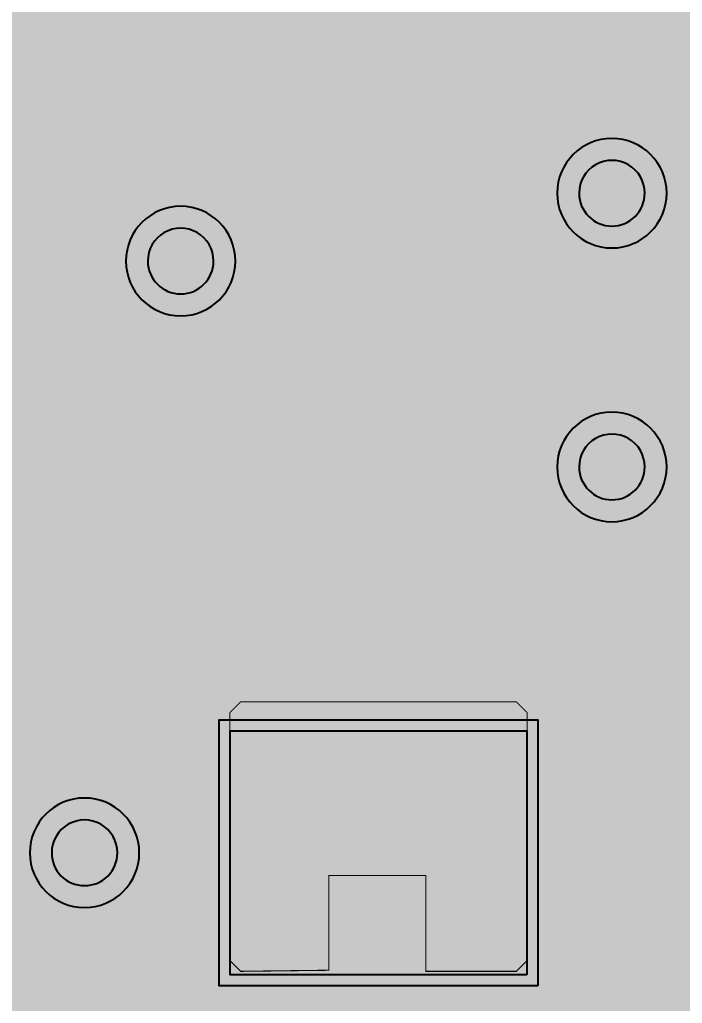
# Model space of a CAD drawing. Header units: millimetres. Extents: x -61 to 56, y -72 to 70.
# Drawn here: x 10.571 to 13.646, y 10.615 to 15.178 of the extents above; entities that cross this region are included whole.
import ezdxf

# ---------------------------------------------------------------- set-up
doc = ezdxf.new("R2010")
doc.units = ezdxf.units.MM
doc.header["$MEASUREMENT"] = 0
for name, color, linetype, true_color in [('02GND', 7, 'Continuous', 0x999966), ('03POWER', 7, 'Continuous', 0x008000), ('Bottom-Layer', 7, 'Continuous', 0x0000ff), ('Hole-Layer', 7, 'Continuous', 0x222222), ('Multi-Layer', 7, 'Continuous', 0xc0c0c0), ('Top-Layer', 7, 'Continuous', 0xff0000), ('Top-Paste-Mask-Layer', 7, 'Continuous', 0x808080), ('Top-Silkscreen-Layer', 7, 'Continuous', 0xffcc00), ('Top-Solder-Mask-Layer', 7, 'Continuous', 0x800080)]:
    doc.layers.add(name, color=color, linetype=linetype, true_color=true_color)

msp = doc.modelspace()

# ---------------------------------------------------------------- hatches: boundary and pattern name
at = {"layer": '02GND'}
msp.add_hatch(color=256, dxfattribs=at).paths.add_polyline_path([(-49.64195834391669, 52.15325882651766), (49.64195834391669, 52.15325882651766), (49.641958343916706, -62.14198374396749), (-49.64195834391669, -62.14198374396749)])
at = {"layer": '03POWER'}
for points in [[(48.498956057912125, -56.04159512319025), (48.58111403814797, -56.34791952557415), (48.80553446097866, -56.57201782326688), (49.111976558646546, -56.65373571597832), (49.41818263372846, -56.57113781772896), (49.64195834391669, -56.34639573279148), (49.641958343916706, -62.14198374396749), (44.192197104394225, -62.14198374396749), (44.39271061544224, -61.95662885865687), (44.49267545900355, -61.702524290273935), (44.47220038050033, -61.43023240133561), (45.189120969245266, -61.703607933859004), (45.94976176232751, -61.80428015568837), (46.713115877138364, -61.72682172974153), (47.43803015326418, -61.475408514858486), (48.08542375926282, -61.063594441202774), (48.62039507817628, -60.513580804745615), (49.014103287538546, -59.85501937387557), (49.24532319607639, -59.123413833816876), (49.30158951434908, -58.358205748537536), (49.17986887058742, -57.60064822779664), (48.886723342706745, -56.89158193200168), (48.437956690324455, -56.26923331261023), (47.85776235875703, -55.76715378707081), (47.17741918692714, -55.41241094937951), (46.43360513483187, -55.22412932984521), (45.666419939159496, -55.21245937311911), (44.917223297607244, -55.3780302178825), (44.22640512747952, -55.71191577937058), (43.631208106087335, -56.196115963256034), (43.16371988190714, -56.80452706818566), (42.84914319834193, -57.50434906162825), (42.7044371893899, -58.257853861428494), (42.73740309628848, -59.02441929329403), (42.94626369503581, -59.76271907159533), (43.319759108259646, -60.43295073949053), (43.837753836123234, -60.99898145796292), (-43.36177800355601, -60.99898145796292), (-43.62070140292836, -61.05643758985197), (-43.83101923092808, -61.21802021595908), (-43.95325024242799, -61.453396751879495), (-43.96444900967684, -61.718381886266876), (-43.86251327972212, -61.963232127828505), (-43.66657861315724, -62.14198374396749), (-49.64195834391669, -62.14198374396749), (-49.64195834391669, -56.58191262382526), (-49.43345581523011, -56.797498269466416), (-49.14757138874967, -56.8881656272704), (-48.85293138332117, -56.832150073391965), (-49.16222811200256, -57.541188698626186), (-49.29821191569646, -58.30270602842243), (-49.25343109754075, -59.07497212037024), (-49.0303395753776, -59.81566801693373), (-48.6411624109461, -60.4842047572346), (-48.10722589587972, -61.043947587761096), (-47.45778890473421, -61.464223488781975), (-46.72843955504717, -61.72200200720069), (-45.95914503491617, -61.80315728887398), (-45.19206146445252, -61.70324215302472), (-44.46922380723083, -61.427731790698154), (-43.83024242092482, -60.99172373297273), (-43.31013247250253, -60.41911053019163), (-42.93739516258743, -59.74127047808177), (-42.7324559048482, -58.995348136893135), (-42.706545045710975, -58.22221886838377), (-42.861082459178974, -57.46424893079675), (-43.18759973998821, -56.76297387507325), (-43.668204258790595, -56.1568224625089), (-44.27655964987642, -55.6790108295573), (-44.97932900226311, -55.35572229621123), (-45.73800166956687, -55.204672561576466), (-46.51100359237213, -55.23413891164608), (-47.25597549077851, -55.44250663715039), (-47.93209408578566, -55.81835751706504), (-48.50230915026372, -56.34109551902143), (-48.49979490575768, -56.3091476666853), (-48.498956057912125, -56.27711201422403), (-48.498956057912125, 51.31496316992635), (-19.402619467519298, 51.31496316992635), (-19.629487069922497, 51.14373500071528), (-19.75456549222998, 50.88850298229945), (-19.75088814838538, 50.604294481205976), (-19.61924786426078, 50.35238411907861), (-19.388025946438404, 50.187083121894396), (-19.6577761679802, 49.97715635433686), (-19.772914418966884, 49.65532159406582), (-19.6975412972884, 49.32192494998037), (-19.45515768106508, 49.080917455604144), (-19.683909679216892, 48.85828713656416), (-19.769484338568923, 48.55076687171796), (-19.688612489603983, 48.241976522679515), (-19.463284529677818, 48.0158813080247), (-19.154770869168768, 47.93396026742095), (-18.84696149045146, 48.01848909083615), (-18.62355486999766, 48.24648298889421), (-18.545298974109148, 48.55594663841217), (-18.63347287910289, 48.86273173924409), (-18.86410063745156, 49.083418333067456), (-18.624969617895157, 49.324257714659346), (-18.550889167339907, 49.65546662016338), (-18.664631474695653, 49.97523206507112), (-18.931232372078252, 50.18525876278939), (-18.69805043815655, 50.349440834778), (-18.56455849949009, 50.601451686490805), (-18.559730008311707, 50.88659419953101), (-18.684612953435636, 51.14298026991533), (-18.912102401924443, 51.31496316992635), (48.42554110101114, 51.31496316992635), (48.498956057912125, 51.24154821302537)], [(12.707012954025908, 15.643030226060452), (12.78902432737605, 15.336959613919227), (13.013083566167131, 15.112900375128143), (13.319154178308358, 15.030889001778002), (13.625224790449582, 15.112900375128143), (13.849284029240666, 15.336959613919227), (13.931295402590807, 15.643030226060452), (13.849284029240666, 15.949100838201677), (13.625224790449582, 16.17316007699276), (13.319154178308358, 16.255171450342903), (13.013083566167133, 16.17316007699276), (12.78902432737605, 15.949100838201677)], [(12.707012954025908, 14.373027686055373), (12.78902432737605, 14.066957073914146), (13.013083566167131, 13.842897835123063), (13.319154178308358, 13.760886461772923), (13.625224790449582, 13.842897835123063), (13.849284029240666, 14.066957073914146), (13.931295402590807, 14.373027686055373), (13.849284029240666, 14.679098298196596), (13.625224790449582, 14.903157536987681), (13.319154178308358, 14.985168910337821), (13.013083566167133, 14.903157536987681), (12.78902432737605, 14.679098298196596)], [(10.706022352044704, 14.058168656337314), (10.788033725394845, 13.752098044196089), (11.012092964185928, 13.528038805405005), (11.318163576327153, 13.446027432054864), (11.62423418846838, 13.528038805405005), (11.848293427259462, 13.752098044196089), (11.930304800609603, 14.058168656337314), (11.848293427259462, 14.364239268478538), (11.62423418846838, 14.588298507269622), (11.318163576327153, 14.670309880619763), (11.01209296418593, 14.588298507269622), (10.788033725394845, 14.364239268478538)], [(12.707012954025908, 13.103025146050292), (12.78902432737605, 12.796954533909066), (13.013083566167131, 12.572895295117984), (13.319154178308358, 12.490883921767843), (13.625224790449582, 12.572895295117984), (13.849284029240666, 12.796954533909066), (13.931295402590807, 13.103025146050292), (13.849284029240666, 13.409095758191516), (13.625224790449582, 13.6331549969826), (13.319154178308358, 13.715166370332742), (13.013083566167133, 13.6331549969826), (12.78902432737605, 13.409095758191516)], [(10.25995173990348, 11.313020066040133), (10.341963113253621, 11.006949453898908), (10.566022352044703, 10.782890215107825), (10.87209296418593, 10.700878841757685), (11.178163576327155, 10.782890215107825), (11.402222815118238, 11.006949453898908), (11.48423418846838, 11.313020066040133), (11.402222815118238, 11.619090678181358), (11.178163576327155, 11.843149916972443), (10.87209296418593, 11.925161290322583), (10.566022352044705, 11.843149916972443), (10.341963113253621, 11.619090678181358)]]:
    msp.add_hatch(color=256, dxfattribs=at).paths.add_polyline_path(points)
at = {"layer": 'Bottom-Layer'}
msp.add_hatch(color=256, dxfattribs=at).paths.add_polyline_path([(-49.64195834391669, -62.14198374396749), (-49.641958343916684, 52.15325882651766), (49.6419583439167, 52.15325882651766), (49.641958343916706, -62.14198374396749)])
at = {"layer": 'Top-Layer'}
for points in [[(-49.64195834391669, -62.14198374396749), (-49.641958343916684, 52.15325882651766), (49.6419583439167, 52.15325882651766), (49.641958343916706, -62.14198374396749)], [(12.924531369062743, 10.746751333502667), (11.547518415036834, 10.746751333502667), (11.547518415036834, 11.879288798577598), (12.924531369062743, 11.879288798577598)]]:
    msp.add_hatch(color=256, dxfattribs=at).paths.add_polyline_path(points)
at = {"layer": 'Top-Paste-Mask-Layer'}
msp.add_hatch(color=256, dxfattribs=at).paths.add_polyline_path([(12.876029972059946, 10.763007366014733), (12.456065532131067, 10.763032766065534), (12.456065532131067, 11.208016256032513), (12.006078232156467, 11.208016256032513), (12.006078232156467, 10.768036576073154), (11.596045212090427, 10.763007366014733), (11.546032512065027, 10.813020066040133), (11.546032512065027, 11.963007366014734), (11.596045212090427, 12.013020066040133), (12.876029972059946, 12.013020066040133), (12.926042672085346, 11.963007366014734), (12.926042672085346, 10.813020066040133)])
msp.add_hatch(color=256, dxfattribs=at).paths.add_polyline_path([(12.876029972059946, 10.763007366014733), (12.456065532131067, 10.763032766065534), (12.456065532131067, 11.208016256032513), (12.006078232156467, 11.208016256032513), (12.006078232156467, 10.768036576073154), (11.596045212090427, 10.763007366014733), (11.546032512065027, 10.813020066040133), (11.546032512065027, 11.963007366014734), (11.596045212090427, 12.013020066040133), (12.876029972059946, 12.013020066040133), (12.926042672085346, 11.963007366014734), (12.926042672085346, 10.813020066040133)])
at = {"layer": 'Top-Solder-Mask-Layer'}
msp.add_hatch(color=256, dxfattribs=at).paths.add_polyline_path([(12.975331470662946, 10.695951231902464), (11.496718313436633, 10.695951231902464), (11.496718313436633, 11.9300889001778), (12.975331470662946, 11.9300889001778)])

# ---------------------------------------------------------------- linework, layer by layer
at = {"layer": '03POWER', "const_width": 0.05080010160020321}
for points in [[(12.707012954025908, 15.643030226060452), (12.78902432737605, 15.336959613919227), (13.013083566167131, 15.112900375128143), (13.319154178308358, 15.030889001778002), (13.625224790449582, 15.112900375128143), (13.849284029240666, 15.336959613919227), (13.931295402590807, 15.643030226060452), (13.849284029240666, 15.949100838201677), (13.625224790449582, 16.17316007699276), (13.319154178308358, 16.255171450342903), (13.013083566167133, 16.17316007699276), (12.78902432737605, 15.949100838201677)], [(12.707012954025908, 14.373027686055373), (12.78902432737605, 14.066957073914146), (13.013083566167131, 13.842897835123063), (13.319154178308358, 13.760886461772923), (13.625224790449582, 13.842897835123063), (13.849284029240666, 14.066957073914146), (13.931295402590807, 14.373027686055373), (13.849284029240666, 14.679098298196596), (13.625224790449582, 14.903157536987681), (13.319154178308358, 14.985168910337821), (13.013083566167133, 14.903157536987681), (12.78902432737605, 14.679098298196596)], [(10.706022352044704, 14.058168656337314), (10.788033725394845, 13.752098044196089), (11.012092964185928, 13.528038805405005), (11.318163576327153, 13.446027432054864), (11.62423418846838, 13.528038805405005), (11.848293427259462, 13.752098044196089), (11.930304800609603, 14.058168656337314), (11.848293427259462, 14.364239268478538), (11.62423418846838, 14.588298507269622), (11.318163576327153, 14.670309880619763), (11.01209296418593, 14.588298507269622), (10.788033725394845, 14.364239268478538)], [(12.707012954025908, 13.103025146050292), (12.78902432737605, 12.796954533909066), (13.013083566167131, 12.572895295117984), (13.319154178308358, 12.490883921767843), (13.625224790449582, 12.572895295117984), (13.849284029240666, 12.796954533909066), (13.931295402590807, 13.103025146050292), (13.849284029240666, 13.409095758191516), (13.625224790449582, 13.6331549969826), (13.319154178308358, 13.715166370332742), (13.013083566167133, 13.6331549969826), (12.78902432737605, 13.409095758191516)], [(10.25995173990348, 11.313020066040133), (10.341963113253621, 11.006949453898908), (10.566022352044703, 10.782890215107825), (10.87209296418593, 10.700878841757685), (11.178163576327155, 10.782890215107825), (11.402222815118238, 11.006949453898908), (11.48423418846838, 11.313020066040133), (11.402222815118238, 11.619090678181358), (11.178163576327155, 11.843149916972443), (10.87209296418593, 11.925161290322583), (10.566022352044705, 11.843149916972443), (10.341963113253621, 11.619090678181358)]]:
    msp.add_lwpolyline(points, close=True, dxfattribs=at)
at = {"layer": 'Hole-Layer'}
for points in [[(13.166654813309629, 14.37302768613558, 1), (13.471653543307086, 14.373027685954222), (13.471653543307086, 14.373027685975163, 1), (13.166654813309629, 14.373027686156522)], [(11.165664211328425, 14.058168656417521, 1), (11.470662941325884, 14.058168656236163), (11.470662941325884, 14.058168656257106, 1), (11.165664211328425, 14.058168656438465)], [(13.166654813309629, 13.1030251461305, 1), (13.471653543307086, 13.103025145949141), (13.471653543307086, 13.103025145970085, 1), (13.166654813309629, 13.103025146151444)], [(10.719593599187201, 11.313020066120343, 1), (11.024592329184658, 11.313020065938984), (11.024592329184658, 11.313020065959925, 1), (10.719593599187201, 11.313020066141284)]]:
    msp.add_lwpolyline(points, format="xyb", dxfattribs=at)
at = {"layer": 'Multi-Layer'}
for points in [[(13.06515367030734, 14.373027686055373, 1), (13.573154686309373, 14.373027686055373, 1)], [(11.064163068326138, 14.058168656337314, 1), (11.57216408432817, 14.058168656337314, 1)], [(13.06515367030734, 13.103025146050292, 1), (13.573154686309373, 13.103025146050292, 1)], [(10.618092456184913, 11.313020066040133, 1), (11.126093472186945, 11.313020066040133, 1)]]:
    msp.add_lwpolyline(points, format="xyb", close=True, dxfattribs=at)
at = {"layer": 'Top-Layer', "const_width": 0.38100076200152405}
for points in [[(14.683086106172214, 14.373027686055373), (13.319154178308358, 14.373027686055373)], [(14.683086106172214, 13.103025146050292), (13.319154178308358, 13.103025146050292)], [(12.236024892049787, 11.313020066040133), (10.87209296418593, 11.313020066040133)]]:
    msp.add_lwpolyline(points, dxfattribs=at)
at = {"layer": 'Top-Layer'}
msp.add_lwpolyline([(12.924531369062743, 10.746751333502667), (11.547518415036834, 10.746751333502667), (11.547518415036834, 11.879288798577598), (12.924531369062743, 11.879288798577598)], close=True, dxfattribs=at)
at = {"layer": 'Top-Paste-Mask-Layer', "const_width": 0.005080010160020321}
msp.add_lwpolyline([(12.876029972059946, 10.763007366014733), (12.456065532131067, 10.763032766065534), (12.456065532131067, 11.208016256032513), (12.006078232156467, 11.208016256032513), (12.006078232156467, 10.768036576073154), (11.596045212090427, 10.763007366014733), (11.546032512065027, 10.813020066040133), (11.546032512065027, 11.963007366014734), (11.596045212090427, 12.013020066040133), (12.876029972059946, 12.013020066040133), (12.926042672085346, 11.963007366014734), (12.926042672085346, 10.813020066040133)], close=True, dxfattribs=at)
msp.add_lwpolyline([(12.876029972059946, 10.763007366014733), (12.456065532131067, 10.763032766065534), (12.456065532131067, 11.208016256032513), (12.006078232156467, 11.208016256032513), (12.006078232156467, 10.768036576073154), (11.596045212090427, 10.763007366014733), (11.546032512065027, 10.813020066040133), (11.546032512065027, 11.963007366014734), (11.596045212090427, 12.013020066040133), (12.876029972059946, 12.013020066040133), (12.926042672085346, 11.963007366014734), (12.926042672085346, 10.813020066040133)], close=True, dxfattribs=at)
at = {"layer": 'Top-Silkscreen-Layer', "const_width": 0.15240030480060962}
for points in [[(13.153119126238254, 12.074157988315978), (11.31893065786132, 12.074157988315978)], [(11.31893065786132, 12.074157988315978), (11.31893065786132, 10.789220218440438)], [(13.153119126238254, 12.074157988315978), (11.31893065786132, 12.074157988315978)], [(11.31893065786132, 12.074157988315978), (11.31893065786132, 10.789220218440438)], [(13.153119126238254, 10.789220218440438), (13.153119126238254, 12.074157988315978)], [(13.153119126238254, 10.789220218440438), (13.153119126238254, 12.074157988315978)]]:
    msp.add_lwpolyline(points, dxfattribs=at)
at = {"layer": 'Top-Solder-Mask-Layer'}
msp.add_lwpolyline([(12.975331470662946, 10.695951231902464), (11.496718313436633, 10.695951231902464), (11.496718313436633, 11.9300889001778), (12.975331470662946, 11.9300889001778)], close=True, dxfattribs=at)

doc.saveas('drawing.dxf')
